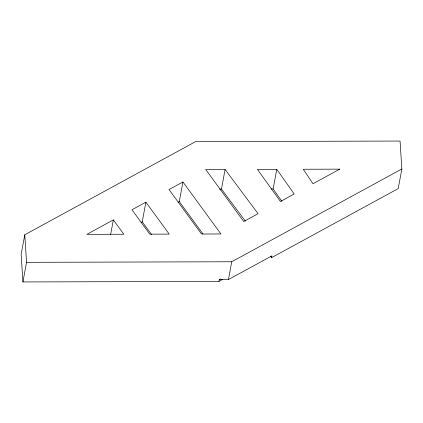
<?xml version="1.0" encoding="UTF-8"?>
<svg xmlns="http://www.w3.org/2000/svg" width="423" height="423" viewBox="0 0 423 423"><rect width="100%" height="100%" fill="white"/><g stroke="black" fill="none" stroke-linecap="round" stroke-linejoin="round"><path stroke-width="0.63" d="M270.461 256.142L271.598 257.649L398.212 188.595L401.85 168.978L400.058 141.049L195.569 141.626L24.788 234.77L21.15 254.387L22.921 281.951L218.94 281.401L222.387 279.518M22.921 281.951L26.554 262.334L24.788 234.77M110.657 234.469L113.353 219.912L86.905 234.342L123.817 234.236L113.353 219.912M151.582 234.559L142.25 221.784L145.882 202.173L131.976 209.755L149.805 234.162L169.221 234.109L145.882 202.173M202.94 233.945L179.289 201.581L182.926 181.969L169.015 189.557L201.507 234.019L220.917 233.961L182.926 181.969M245.398 221.208L221.462 189.092L225.099 169.475L205.731 169.528L243.722 221.525L258.062 213.705L225.099 169.475M218.94 281.401L219.273 279.582L220.425 278.958M219.273 279.582L228.436 279.555L231.735 261.758L401.85 168.978M281.845 201.279L273.136 188.944L276.774 169.332L257.427 169.385L280.449 201.496L294.191 193.998L276.774 169.332M271.598 257.649L271.931 255.836L228.436 279.555M141.092 222.419L142.25 221.784M178.131 202.215L179.289 201.581M219.526 189.097L221.462 189.092M271.201 188.949L273.136 188.944M26.554 262.334L231.735 261.758M339.748 169.152L313.015 183.73L303.27 169.253L339.748 169.152"/></g></svg>
